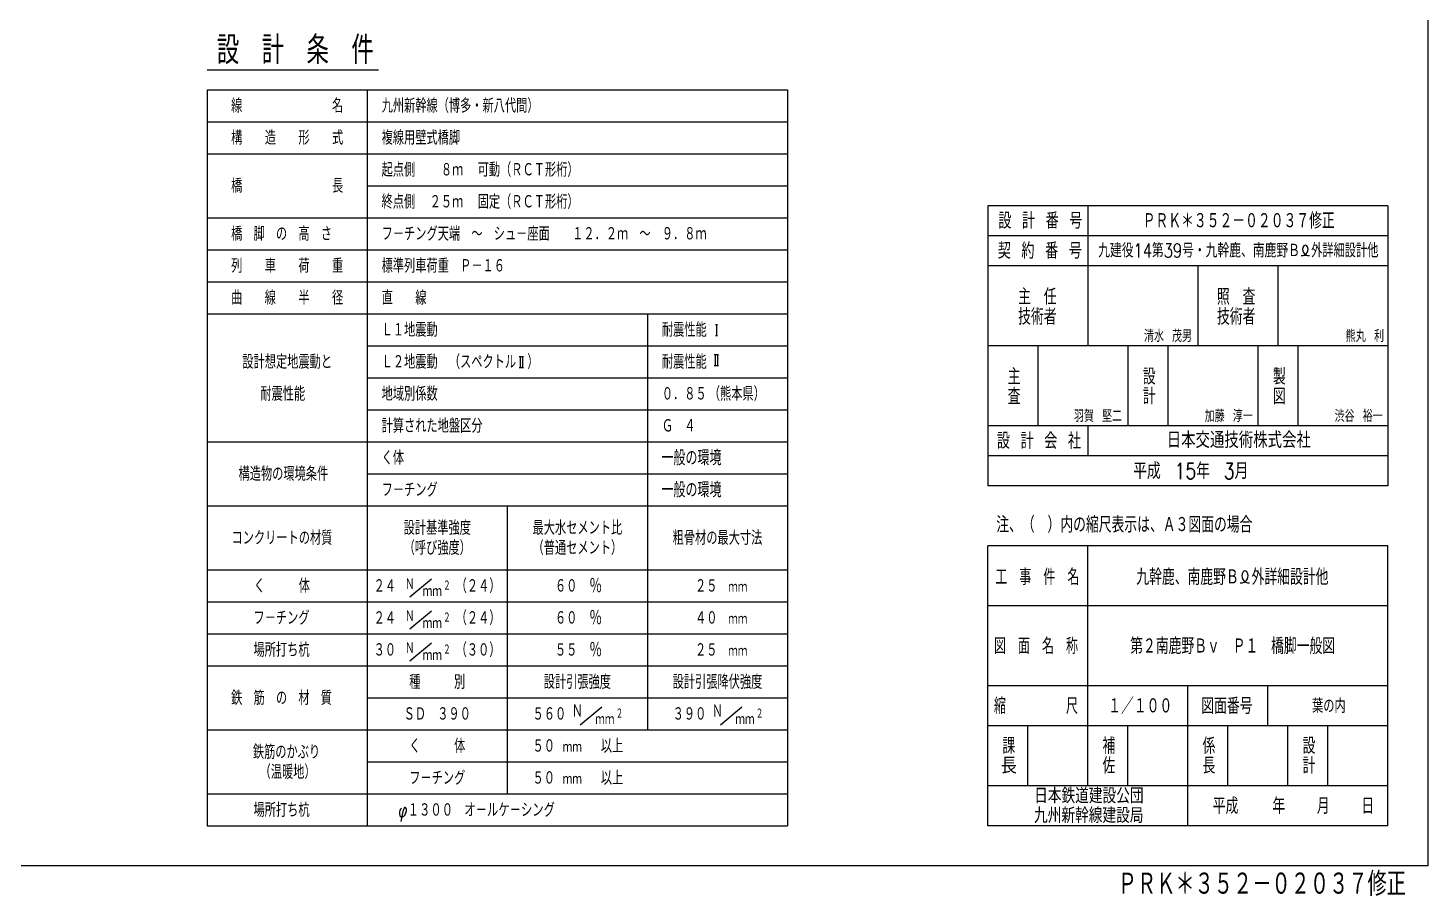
# Model space of a CAD drawing. Extents: x -39050 to 40050, y -28450 to 28450.
# Drawn here: x 5076 to 40050, y -28450 to -6758 of the extents above; entities that cross this region are included whole.
import ezdxf
from ezdxf.enums import TextEntityAlignment as Align

# ---------------------------------------------------------------- set-up
doc = ezdxf.new("R2010")
doc.units = 0
doc.header["$LTSCALE"] = 0.2
doc.header["$MEASUREMENT"] = 0
doc.layers.add('LAYER0011', color=7, linetype='Continuous')
doc.layers.add('LAYER0015', color=7, linetype='Continuous')
doc.styles.get("Standard").update_dxf_attribs({"font": 'txt.shx', "width": 0.8, "bigfont": 'bigfont.shx'})

# ---------------------------------------------------------------- blocks, each defined once
blk = doc.blocks.new('GROUP_1')
at = {"layer": 'LAYER0015', "color": 1, "linetype": 'Continuous'}
for p, q in [((40050, 27700), (40050, -27700)), ((40050, -27700), (-39050, -27700))]:
    blk.add_line(p, q, dxfattribs=at)

msp = doc.modelspace()

# ---------------------------------------------------------------- linework, layer by layer
at = {"layer": 'LAYER0011', "color": 4, "linetype": 'Continuous'}
for p, q in [((9550, -7800), (13830, -7800)), ((9550, -8300), (24050, -8300)), ((9550, -8300), (9550, -26700)), ((24050, -8300), (24050, -26700)), ((9550, -26700), (24050, -26700))]:
    msp.add_line(p, q, dxfattribs=at)
at = {"layer": 'LAYER0011', "color": 7, "linetype": 'Continuous'}
for p, q in [((13550, -8300), (13550, -26700)), ((9550, -9100), (24050, -9100)), ((9550, -9900), (24050, -9900)), ((13550, -10700), (24050, -10700)), ((9550, -11500), (24050, -11500)), ((9550, -12300), (24050, -12300)), ((9550, -13100), (24050, -13100)), ((9550, -13900), (24050, -13900)), ((20550, -13900), (20550, -17100)), ((13550, -14700), (24050, -14700)), ((13550, -15500), (24050, -15500)), ((13550, -16300), (24050, -16300)), ((9550, -17100), (24050, -17100)), ((20550, -17100), (20550, -24300)), ((13550, -17900), (24050, -17900)), ((9550, -18700), (24050, -18700)), ((17050, -18700), (17050, -25900)), ((9550, -20300), (24050, -20300)), ((9550, -21100), (24050, -21100)), ((9550, -21900), (24050, -21900)), ((9550, -22700), (24050, -22700)), ((13550, -23500), (24050, -23500)), ((9550, -24300), (24050, -24300)), ((13550, -25100), (24050, -25100)), ((9550, -25900), (24050, -25900))]:
    msp.add_line(p, q, dxfattribs=at)
at = {"layer": 'LAYER0011', "color": 6, "linetype": 'Continuous'}
for p, q in [((22252, -14170), (22302, -14170)), ((22277, -14170), (22277, -14445)), ((22252, -14445), (22302, -14445)), ((17350, -14970), (17455, -14970)), ((17374, -14970), (17374, -15245)), ((17432, -14970), (17432, -15245)), ((22220, -14920), (22325, -14920)), ((22244, -14920), (22244, -15195)), ((22302, -14920), (22302, -15195)), ((17350, -15245), (17455, -15245)), ((22220, -15195), (22325, -15195)), ((15155, -20528), (14618, -20982)), ((15155, -21328), (14618, -21782)), ((15155, -22128), (14618, -22582)), ((19408, -23728), (18872, -24182)), ((22908, -23728), (22372, -24182))]:
    msp.add_line(p, q, dxfattribs=at)
at = {"layer": 'LAYER0015', "color": 4, "linetype": 'Continuous'}
for p, q in [((29050, -11200), (29050, -18200)), ((39050, -11200), (29050, -11200)), ((39050, -11200), (39050, -18200)), ((39050, -18200), (29050, -18200)), ((39050, -19700), (29050, -19700)), ((29050, -26700), (29050, -19700)), ((39050, -26700), (39050, -19700)), ((39050, -26700), (29050, -26700))]:
    msp.add_line(p, q, dxfattribs=at)
at = {"layer": 'LAYER0015', "color": 7, "linetype": 'Continuous'}
for p, q in [((31550, -11200), (31550, -14700)), ((39050, -11950), (29050, -11950)), ((39050, -12700), (29050, -12700)), ((34300, -12700), (34300, -14700)), ((36300, -12700), (36300, -14700)), ((39050, -14700), (29050, -14700)), ((30300, -14700), (30300, -16700)), ((30300, -14700), (30300, -16700)), ((32550, -14700), (32550, -16700)), ((32550, -14700), (32550, -16700)), ((33550, -14700), (33550, -16700)), ((33550, -14700), (33550, -16700)), ((35800, -14700), (35800, -16700)), ((35800, -14700), (35800, -16700)), ((36800, -14700), (36800, -16700)), ((36800, -14700), (36800, -16700)), ((39050, -16700), (29050, -16700)), ((31550, -16700), (31550, -17450)), ((39050, -17450), (29050, -17450)), ((31550, -24200), (31550, -19700)), ((39050, -21200), (29050, -21200)), ((39050, -23200), (29050, -23200)), ((34050, -24200), (34050, -23200)), ((36050, -24200), (36050, -23200)), ((39050, -24200), (29050, -24200)), ((30050, -25700), (30050, -24200)), ((31550, -25700), (31550, -24200)), ((32550, -25700), (32550, -24200)), ((34050, -26700), (34050, -24200)), ((35050, -25700), (35050, -24200)), ((36550, -25700), (36550, -24200)), ((37550, -25700), (37550, -24200)), ((39050, -25700), (29050, -25700))]:
    msp.add_line(p, q, dxfattribs=at)
at = {"layer": 'LAYER0015', "color": 6, "linetype": 'Continuous'}
for centre, radius, start, end in [((36903, -12295), 152, 263.0416, 396.292), ((37069, -12295), 152, 143.708, 276.9584), ((36986, -12234), 48.6, 36.292, 143.708), ((35382, -20453), 174, 263.0416, 396.292), ((35573, -20453), 174, 143.708, 276.9584), ((35477, -20383), 55.6, 36.292, 143.708)]:
    msp.add_arc(centre, radius, start, end, dxfattribs=at)

# ---------------------------------------------------------------- block references
at = {"linetype": 'Continuous'}
msp.add_blockref('GROUP_1', (0, 0), dxfattribs=at)

# ---------------------------------------------------------------- texts
at = {"layer": 'LAYER0011', "color": 4, "width": 0.688525}
msp.add_text('設\u3000計\u3000条\u3000件', height=700, dxfattribs=at).set_placement((9794, -7660), (13714, -7660), align=Align.FIT)
at = {"layer": 'LAYER0011', "color": 6}
for s, height, width, p, p2 in [('線\u3000\u3000\u3000\u3000\u3000\u3000\u3000\u3000名', 350, 0.685714, (10150, -8875), (12950, -8875)), ('九州新幹線（博多・新八代間）', 350, 0.7, (13910, -8875), (17830, -8875)), ('構\u3000\u3000造\u3000\u3000形\u3000\u3000式', 350, 0.681818, (10150, -9675), (12950, -9675)), ('複線用壁式橋脚', 350, 0.688525, (13910, -9675), (15870, -9675)), ('起点側', 350, 0.72, (13910, -10475), (14750, -10475)), ('\u3000８ｍ', 350, 0.734694, (15110, -10475), (15950, -10475)), ('可動（ＲＣＴ形桁）', 350, 0.72, (16310, -10475), (18830, -10475)), ('橋\u3000\u3000\u3000\u3000\u3000\u3000\u3000\u3000長', 350, 0.681818, (10150, -10875), (12950, -10875)), ('終点側', 350, 0.72, (13910, -11275), (14750, -11275)), ('２５ｍ', 350, 0.734694, (15110, -11275), (15950, -11275)), ('固定（ＲＣＴ形桁）', 350, 0.72, (16310, -11275), (18830, -11275)), ('橋\u3000脚\u3000の\u3000高\u3000さ', 350, 0.692308, (10150, -12075), (12670, -12075)), ('フ－チング天端\u3000～\u3000シュ－座面\u3000\u3000１２．２ｍ\u3000～\u3000９．８ｍ', 350, 0.673114, (13910, -12075), (22030, -12075)), ('列\u3000\u3000車\u3000\u3000荷\u3000\u3000重', 350, 0.681818, (10150, -12875), (12950, -12875)), ('標準列車荷重\u3000Ｐ－１６', 350, 0.6875, (13910, -12875), (16990, -12875)), ('曲\u3000\u3000線\u3000\u3000半\u3000\u3000径', 350, 0.681818, (10150, -13675), (12950, -13675)), ('直\u3000\u3000線', 350, 0.705882, (13910, -13675), (15030, -13675)), ('Ｌ１地震動', 350, 0.697674, (13910, -14475), (15310, -14475)), ('耐震性能', 350, 0.705882, (20910, -14475), (22030, -14475)), ('設計想定地震動と', 350, 0.695652, (10431, -15275), (12671, -15275)), ('耐震性能', 350, 0.705882, (20910, -15275), (22030, -15275)), ('耐震性能', 350, 0.705882, (10880, -16075), (12000, -16075)), ('地域別係数', 350, 0.697674, (13910, -16075), (15310, -16075)), ('０．８５', 350, 0.727273, (20910, -16075), (22030, -16075)), ('（熊本県）', 350, 0.769231, (22084, -16075), (23484, -16075)), ('計算された地盤区分', 350, 0.683544, (13910, -16875), (16430, -16875)), ('Ｇ\u3000４', 350, 0.75, (20910, -16875), (21750, -16875)), ('く体', 350, 0.75, (13910, -17675), (14470, -17675)), ('一般の環境', 375, 0.697674, (20900, -17687), (22400, -17687)), ('構造物の環境条件', 350, 0.685714, (10335, -18075), (12575, -18075)), ('フ－チング', 350, 0.697674, (13910, -18475), (15310, -18475)), ('一般の環境', 375, 0.697674, (20900, -18487), (22400, -18487)), ('設計基準強度', 350, 0.692308, (14460, -19425), (16140, -19425)), ('最大水セメント比', 350, 0.685714, (17680, -19425), (19920, -19425)), ('コンクリートの材質', 350, 0.683544, (10160, -19675), (12680, -19675)), ('（呼び強度）', 350, 0.75, (14460, -19925), (16140, -19925)), ('（普通セメント）', 350, 0.727273, (17680, -19925), (19920, -19925)), ('粗骨材の最大寸法', 350, 0.685714, (21180, -19675), (23420, -19675)), ('く\u3000\u3000\u3000体', 350, 0.697674, (10720, -20875), (12120, -20875)), ('２４', 350, 0.8, (13710, -20875), (14270, -20875)), ('Ｎ', 300, 0.923077, (14493, -20803), (14733, -20803)), ('（２４）', 350, 0.8, (15759, -20875), (16879, -20875)), ('６０', 350, 0.827586, (18240, -20875), (18800, -20875)), ('％', 400, 0.923077, (19098, -20900), (19418, -20900)), ('２５', 350, 0.8, (21740, -20875), (22300, -20875)), ('ｍｍ', 300, 0.774194, (14936, -20982), (15416, -20982)), ('ｍｍ', 300, 0.774194, (22568, -20875), (23048, -20875)), ('フ－チング', 350, 0.697674, (10709, -21675), (12109, -21675)), ('２４', 350, 0.8, (13710, -21675), (14270, -21675)), ('Ｎ', 300, 0.923077, (14493, -21603), (14733, -21603)), ('（２４）', 350, 0.8, (15759, -21675), (16879, -21675)), ('６０', 350, 0.827586, (18240, -21675), (18800, -21675)), ('％', 400, 0.923077, (19098, -21700), (19418, -21700)), ('４０', 350, 0.827586, (21740, -21675), (22300, -21675)), ('ｍｍ', 300, 0.774194, (14936, -21782), (15416, -21782)), ('ｍｍ', 300, 0.774194, (22568, -21675), (23048, -21675)), ('場所打ち杭', 350, 0.697674, (10709, -22475), (12109, -22475)), ('３０', 350, 0.827586, (13710, -22475), (14270, -22475)), ('Ｎ', 300, 0.923077, (14493, -22403), (14733, -22403)), ('ｍｍ', 300, 0.774194, (14936, -22582), (15416, -22582)), ('（３０）', 350, 0.8, (15759, -22475), (16879, -22475)), ('５５', 350, 0.8, (18240, -22475), (18800, -22475)), ('％', 400, 0.923077, (19098, -22500), (19418, -22500)), ('２５', 350, 0.8, (21740, -22475), (22300, -22475)), ('ｍｍ', 300, 0.774194, (22568, -22475), (23048, -22475)), ('種\u3000\u3000\u3000別', 350, 0.705882, (14600, -23275), (16000, -23275)), ('設計引張強度', 350, 0.692308, (17960, -23275), (19640, -23275)), ('設計引張降伏強度', 350, 0.685714, (21180, -23275), (23420, -23275)), ('鉄\u3000筋\u3000の\u3000材\u3000質', 350, 0.683544, (10150, -23675), (12670, -23675)), ('ＳＤ\u3000３９０', 350, 0.712871, (14460, -24075), (16140, -24075)), ('５６０', 350, 0.765957, (17681, -24075), (18521, -24075)), ('Ｎ', 350, 0.923077, (18660, -24003), (18940, -24003)), ('３９０', 350, 0.765957, (21181, -24075), (22021, -24075)), ('Ｎ', 350, 0.923077, (22160, -24003), (22440, -24003)), ('ｍｍ', 300, 0.774194, (19246, -24182), (19726, -24182)), ('ｍｍ', 300, 0.774194, (22746, -24182), (23226, -24182)), ('鉄筋のかぶり', 350, 0.712871, (10694, -25025), (12374, -25025)), ('く\u3000\u3000\u3000体', 350, 0.697674, (14600, -24875), (16000, -24875)), ('５０', 350, 0.827586, (17681, -24875), (18241, -24875)), ('ｍｍ', 300, 0.774194, (18433, -24875), (18913, -24875)), ('以上', 350, 0.75, (19386, -24874), (19946, -24874)), ('（温暖地）', 350, 0.769231, (10861, -25525), (12261, -25525)), ('フ－チング', 350, 0.697674, (14600, -25675), (16000, -25675)), ('５０', 350, 0.827586, (17681, -25675), (18241, -25675)), ('ｍｍ', 300, 0.774194, (18433, -25675), (18913, -25675)), ('以上', 350, 0.75, (19386, -25674), (19946, -25674)), ('場所打ち杭', 350, 0.697674, (10709, -26475), (12109, -26475)), ('φ１３００\u3000オ－ルケ－シング', 350, 0.677419, (14320, -26475), (18240, -26475))]:
    msp.add_text(s, height=height, dxfattribs=dict(at, width=width)).set_placement(p, p2, align=Align.FIT)
at = {"layer": 'LAYER0011', "color": 6, "width": 0.7}
msp.add_text('Ｌ２地震動\u3000（スペクトル\u3000）', height=350, rotation=360, dxfattribs=at).set_placement((13910, -15275), (17830, -15275), align=Align.FIT)
at = {"layer": 'LAYER0011', "color": 6}
for p, p2 in [((15449, -20815), (15633, -20815)), ((15449, -21615), (15633, -21615)), ((15449, -22415), (15633, -22415)), ((19759, -24015), (19943, -24015)), ((23259, -24015), (23443, -24015))]:
    msp.add_text('２', height=230, dxfattribs=at).set_placement(p, p2, align=Align.FIT)
at = {"layer": 'LAYER0015', "color": 6}
for s, height, width, p, p2 in [('設 計 番 号', 400, 0.828947, (29317, -11775), (31417, -11775)), ('ＰＲＫ＊３５２－０２０３７修正', 400, 0.676692, (32921, -11775), (37721, -11775)), ('契 約 番 号', 400, 0.828947, (29302, -12525), (31402, -12525)), ('九建役14第39号・九幹鹿、南鹿野Ｂ', 350, 0.717608, (31811, -12493), (36851, -12493)), ('外詳細設計他', 350, 0.692308, (37131, -12493), (38811, -12493)), ('主\u3000任', 400, 0.72, (29811, -13675), (30771, -13675)), ('照\u3000査', 400, 0.72, (34778, -13675), (35738, -13675)), ('技術者', 400, 0.72, (29811, -14175), (30771, -14175)), ('技術者', 400, 0.72, (34778, -14175), (35738, -14175)), ('清水 茂男', 300, 0.789474, (32955, -14604), (34155, -14604)), ('熊丸 利', 300, 0.827586, (37993, -14604), (38953, -14604)), ('主', 400, 0.857143, (29550, -15669), (29870, -15669)), ('設', 400, 0.857143, (32925, -15669), (33245, -15669)), ('製', 400, 0.857143, (36175, -15669), (36495, -15669)), ('査', 400, 0.857143, (29550, -16162), (29870, -16162)), ('計', 400, 0.857143, (32925, -16162), (33245, -16162)), ('図', 400, 0.923077, (36175, -16162), (36495, -16162)), ('羽賀 堅二', 300, 0.779221, (31205, -16604), (32405, -16604)), ('加藤 淳一', 300, 0.779221, (34472, -16604), (35672, -16604)), ('渋谷 裕一', 300, 0.779221, (37717, -16604), (38917, -16604)), ('設 計 会 社', 400, 0.828947, (29280, -17275), (31380, -17275)), ('日本交通技術株式会社', 400, 0.767045, (33523, -17255), (37123, -17255)), ('平成\u300015年\u30003月', 400, 0.760563, (32684, -18029), (35564, -18029)), ('注、（\u3000）内の縮尺表示は、Ａ３図面の場合', 400, 0.674157, (29264, -19369), (35664, -19369)), ('工\u3000事\u3000件\u3000名', 400, 0.650826, (29240, -20678), (31340, -20678)), ('九幹鹿、南鹿野Ｂ', 400, 0.695652, (32763, -20678), (35323, -20678)), ('外詳細設計他', 400, 0.692308, (35643, -20678), (37563, -20678)), ('図\u3000面\u3000名\u3000称', 400, 0.645492, (29207, -22404), (31307, -22404)), ('第２南鹿野Ｂｖ\u3000Ｐ１\u3000橋脚一般図', 400, 0.678445, (32610, -22404), (37730, -22404)), ('縮\u3000\u3000\u3000\u3000\u3000尺', 400, 0.645492, (29207, -23900), (31307, -23900)), ('１／１００', 400, 0.722892, (32061, -23900), (33661, -23900)), ('図面番号', 400, 0.705882, (34386, -23900), (35666, -23900)), ('葉の内', 350, 0.734694, (37154, -23875), (37994, -23875)), ('課', 400, 0.857143, (29418, -24897), (29738, -24897)), ('補', 400, 0.857143, (31918, -24897), (32238, -24897)), ('係', 400, 0.857143, (34418, -24897), (34738, -24897)), ('設', 400, 0.857143, (36918, -24897), (37238, -24897)), ('長', 400, 1.071429, (29378, -25391), (29778, -25391)), ('佐', 400, 0.857143, (31918, -25391), (32238, -25391)), ('長', 400, 0.857143, (34418, -25391), (34738, -25391)), ('計', 400, 0.857143, (36918, -25391), (37238, -25391)), ('日本鉄道建設公団', 380, 0.776978, (30210, -26135), (32946, -26135)), ('九州新幹線建設局', 380, 0.771429, (30207, -26627), (32943, -26627)), ('平成', 400, 0.75, (34674, -26400), (35314, -26400)), ('年', 400, 0.857143, (36164, -26400), (36484, -26400))]:
    msp.add_text(s, height=height, dxfattribs=dict(at, width=width)).set_placement(p, p2, align=Align.FIT)
for s, p, p2 in [('月', (37274, -26400), (37594, -26400)), ('日', (38384, -26400), (38704, -26400))]:
    msp.add_text(s, height=400, dxfattribs=at).set_placement(p, p2, align=Align.FIT)
at = {"layer": 'LAYER0015', "color": 4, "width": 0.676692}
msp.add_text('ＰＲＫ＊３５２－０２０３７修正', height=600, dxfattribs=at).set_placement((32300, -28450), (39500, -28450), align=Align.FIT)

doc.saveas('drawing.dxf')
